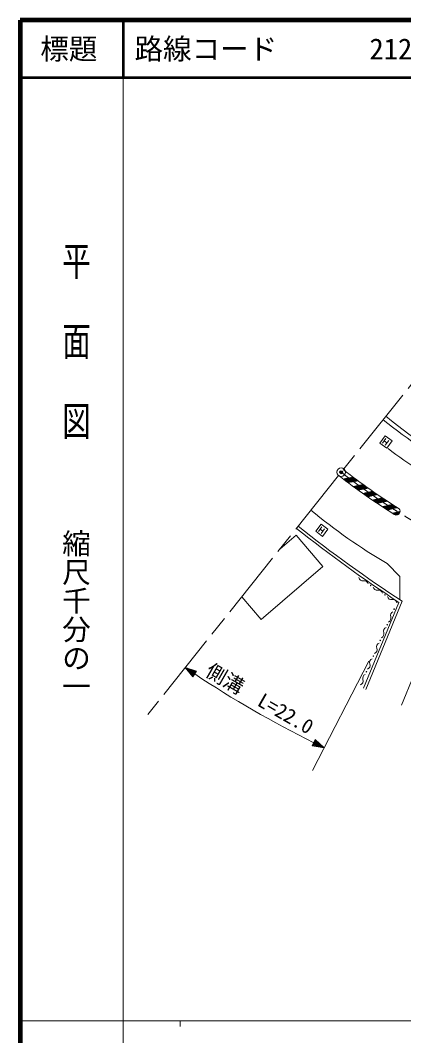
# Model space of a CAD drawing. Units: millimetres, scale not verified. Extents: x 40000 to 680000, y 20000 to 380000.
# Drawn here: x 40000 to 107135, y 202409 to 380000 of the extents above; entities that cross this region are included whole.
import ezdxf
from ezdxf.enums import TextEntityAlignment as Align

# ---------------------------------------------------------------- set-up
doc = ezdxf.new("R2010")
doc.units = ezdxf.units.MM
doc.header["$LTSCALE"] = 1000
doc.header["$PDMODE"] = 32
doc.header["$PDSIZE"] = 500
doc.linetypes.add('CHAIN', pattern=[18.5, 12, -1.5, 3.5, -1.5])
for name, color, linetype, lineweight in [('M-BGD', 7, 'Continuous', 13), ('M-BMK', 2, 'CHAIN', 13), ('M-BMK-SRVR', 3, 'Continuous', 13), ('M-STR-HTXT', 7, 'Continuous', 13), ('M-STR-STRC', 7, 'Continuous', 13), ('M-STR-STRD', 7, 'Continuous', 13), ('M-TTL', 2, 'Continuous', 140), ('M-TTL-BAND', 7, 'Continuous', 13), ('M-TTL-LINE', 7, 'Continuous', 50)]:
    doc.layers.add(name, color=color, linetype=linetype, lineweight=lineweight)
doc.layers.add('M-OTRS', color=6, linetype='Continuous')
doc.layers.add('M-TTL-TXT', color=7, linetype='Continuous')
doc.styles.add('@ＭＳ ゴシック', font='')
doc.styles.add('ＭＳ ゴシック', font='')
doc.styles.get('@ＭＳ ゴシック').set_extended_font_data('@MS Gothic')
doc.styles.get('ＭＳ ゴシック').set_extended_font_data('MS Gothic')

msp = doc.modelspace()

# ---------------------------------------------------------------- linework, layer by layer
at = {"layer": 'M-BGD'}
for p, q in [((88301, 289951), (85419, 287481)), ((92978, 284494), (88301, 289951)), ((82158, 275222), (92978, 284494)), ((104233, 284987), (106484, 282705)), ((106484, 282705), (106484, 278650)), ((78773, 279171), (82158, 275222)), ((106289, 278201), (100073, 263169)), ((106882, 278391), (100513, 262987)), ((112246, 273691), (106767, 260238))]:
    msp.add_line(p, q, dxfattribs=at)
for centre in [(101354, 281153), (103860, 279504), (105460, 277027), (104245, 274285), (103029, 271542), (101814, 268799), (100598, 266056)]:
    msp.add_circle(centre, 50, dxfattribs=at)
for centre, radius, start, end in [((168621, 391271), 104008, 231.26454, 249.76828), ((160603, 378665), 88386, 230.20476, 243.44965), ((166234, 387093), 102710, 232.98559, 240.54788), ((155811, 372868), 101899, 230.42522, 239.59103), ((233620, 473614), 232754, 231.47557, 237.00858), ((233620, 473614), 233237, 231.47557, 236.91182), ((99972, 282691), 725, 193.04574, 280.25138), ((100230, 281264), 725, 13.04574, 100.25138), ((102478, 281042), 725, 193.04574, 280.25138), ((102736, 279615), 725, 13.04574, 100.25138), ((104984, 279392), 725, 193.04574, 280.25138), ((105242, 277966), 725, 13.04574, 100.25138), ((104170, 275411), 725, 292.49646, 19.7021), ((105535, 275900), 725, 112.49646, 199.7021), ((104320, 273158), 725, 112.49646, 199.7021), ((102954, 272669), 725, 292.49646, 19.7021), ((101739, 269926), 725, 292.49646, 19.7021), ((103104, 270415), 725, 112.49646, 199.7021), ((101889, 267672), 725, 112.49646, 199.7021), ((100524, 267183), 725, 292.49646, 19.7021), ((99308, 264440), 725, 292.49646, 19.7021), ((100673, 264929), 725, 112.49646, 199.7021)]:
    msp.add_arc(centre, radius, start, end, dxfattribs=at)
at = {"layer": 'M-BMK'}
for p, q in [((130079, 343325), (96662, 301540)), ((95725, 300368), (62309, 258583))]:
    msp.add_line(p, q, dxfattribs=at)
msp.add_arc((169769, 395753), 120000, 232.18428, 280.06434, dxfattribs=at)
at = {"layer": 'M-BMK-SRVR'}
msp.add_circle((96194, 300954), 750, dxfattribs=at)
at = {"layer": 'M-OTRS'}
msp.add_point((96194, 300954), dxfattribs=at)
at = {"layer": 'M-STR-HTXT'}
for p, q in [((68870, 266788), (70191, 265171)), ((68870, 266788), (70863, 266165)), ((68870, 266788), (70527, 265668)), ((70460, 265568), (69135, 266465)), ((70595, 265767), (69269, 266663)), ((69668, 266539), (70662, 265867)), ((70729, 265966), (70066, 266414)), ((101039, 267935), (91135, 248805)), ((69399, 266141), (70393, 265469)), ((70326, 265370), (69663, 265818)), ((69927, 265494), (70259, 265270)), ((70191, 265171), (70863, 266165)), ((70465, 266290), (70796, 266066)), ((91652, 254186), (91129, 253106)), ((91547, 253970), (92267, 253622)), ((91959, 253904), (91599, 254078)), ((93190, 252775), (91652, 254186)), ((93190, 252775), (91129, 253106)), ((91541, 253040), (91181, 253214)), ((91233, 253322), (91953, 252974)), ((92365, 252907), (91285, 253430)), ((91338, 253538), (92778, 252841)), ((93190, 252775), (91390, 253646)), ((91442, 253754), (92882, 253057)), ((92575, 253339), (91495, 253862))]:
    msp.add_line(p, q, dxfattribs=at)
msp.add_arc((178552, 429026), 195835, 236.52431, 243.57303, dxfattribs=at)
at = {"layer": 'M-STR-STRC'}
for p, q in [((102957, 306029), (103867, 307299)), ((103867, 307299), (105089, 306423)), ((104178, 305153), (102957, 306029)), ((104020, 306845), (103426, 306017)), ((103723, 306431), (104204, 306086)), ((104501, 306500), (103907, 305672)), ((105089, 306423), (104178, 305153)), ((96564, 299755), (96578, 299777)), ((96643, 299694), (96715, 299800)), ((97578, 299183), (96670, 299793)), ((97435, 299158), (96692, 299658)), ((96723, 299634), (96851, 299824)), ((96803, 299573), (96987, 299848)), ((97720, 299207), (96813, 299817)), ((96883, 299513), (97124, 299872)), ((97863, 299232), (96955, 299842)), ((96963, 299452), (97260, 299895)), ((97042, 299392), (97397, 299919)), ((98005, 299257), (97097, 299867)), ((97122, 299332), (97533, 299943)), ((97202, 299271), (97670, 299967)), ((98147, 299282), (97240, 299892)), ((97282, 299211), (97806, 299990)), ((97363, 299151), (97943, 300014)), ((98290, 299307), (97382, 299917)), ((97494, 299168), (98079, 300038)), ((98432, 299331), (97524, 299941)), ((97631, 299192), (98216, 300062)), ((98574, 299356), (97667, 299966)), ((97767, 299216), (98329, 300052)), ((98717, 299381), (97809, 299991)), ((97904, 299239), (98409, 299992)), ((98859, 299406), (97952, 300016)), ((98040, 299263), (98490, 299932)), ((99002, 299431), (98094, 300041)), ((98177, 299287), (98570, 299872)), ((99035, 299529), (98236, 300065)), ((98313, 299311), (98650, 299813)), ((98321, 298440), (98335, 298462)), ((98402, 298381), (98471, 298487)), ((99344, 297883), (98427, 298479)), ((98450, 299334), (98731, 299753)), ((98483, 298322), (98607, 298513)), ((98564, 298262), (98743, 298539)), ((99486, 297910), (98569, 298506)), ((98586, 299358), (98811, 299693)), ((98644, 298203), (98880, 298565)), ((99628, 297937), (98711, 298533)), ((98723, 299382), (98892, 299634)), ((98725, 298144), (99016, 298591)), ((98806, 298086), (99152, 298617)), ((99770, 297964), (98853, 298560)), ((98859, 299406), (98973, 299575)), ((98887, 298027), (99288, 298642)), ((98969, 297968), (99424, 298668)), ((98995, 299430), (99053, 299515)), ((99912, 297991), (98995, 298587)), ((99050, 297909), (99560, 298694)), ((99131, 297851), (99696, 298720)), ((99132, 299453), (99134, 299456)), ((100054, 298018), (99137, 298614)), ((99261, 297867), (99832, 298746)), ((100196, 298045), (99279, 298641)), ((99397, 297893), (99968, 298772)), ((100338, 298072), (99421, 298668)), ((99533, 297919), (100084, 298766)), ((100480, 298099), (99563, 298695)), ((99669, 297945), (100165, 298708)), ((100622, 298126), (99705, 298722)), ((99805, 297971), (100247, 298650)), ((100764, 298153), (99847, 298749)), ((99941, 297996), (100328, 298591)), ((100906, 298180), (99989, 298776)), ((100077, 298022), (100409, 298533)), ((100213, 298048), (100491, 298475)), ((100349, 298074), (100573, 298417)), ((100485, 298100), (100654, 298359)), ((99202, 297856), (98459, 298339)), ((100011, 297221), (100025, 297244)), ((100093, 297163), (100160, 297276)), ((100917, 296676), (100101, 297158)), ((101057, 296709), (100116, 297265)), ((100175, 297105), (100295, 297307)), ((100257, 297048), (100429, 297339)), ((101198, 296742), (100257, 297298)), ((100339, 296990), (100564, 297371)), ((101339, 296775), (100397, 297331)), ((100421, 296932), (100699, 297402)), ((100504, 296875), (100834, 297434)), ((101479, 296808), (100538, 297364)), ((100586, 296817), (100969, 297465)), ((100622, 298126), (100736, 298301)), ((100668, 296760), (101104, 297497)), ((101620, 296841), (100679, 297397)), ((100750, 296702), (101239, 297529)), ((100758, 298151), (100817, 298243)), ((101761, 296874), (100819, 297430)), ((100840, 296658), (101373, 297560)), ((100894, 298177), (100899, 298186)), ((101902, 296907), (100960, 297463)), ((100975, 296690), (101508, 297592)), ((102042, 296940), (101101, 297496)), ((101110, 296721), (101643, 297624)), ((102183, 296973), (101241, 297529)), ((101245, 296753), (101743, 297596)), ((101379, 296785), (101825, 297539)), ((102324, 297006), (101382, 297562)), ((101514, 296816), (101908, 297482)), ((102464, 297039), (101523, 297595)), ((101649, 296848), (101990, 297425)), ((101883, 297499), (101664, 297628)), ((101784, 296879), (102073, 297368)), ((101919, 296911), (102155, 297311)), ((102054, 296943), (102238, 297254)), ((102189, 296974), (102321, 297198)), ((102323, 297006), (102403, 297141)), ((102458, 297038), (102486, 297085)), ((101683, 296059), (101696, 296081)), ((101765, 296003), (101831, 296113)), ((102728, 295546), (101787, 296103)), ((102588, 295513), (101802, 295978)), ((101848, 295946), (101966, 296145)), ((102869, 295579), (101928, 296136)), ((101931, 295890), (102100, 296176)), ((102014, 295834), (102235, 296208)), ((103010, 295612), (102068, 296169)), ((102097, 295777), (102370, 296240)), ((102180, 295721), (102505, 296271)), ((103150, 295645), (102209, 296202)), ((102263, 295665), (102640, 296303)), ((102346, 295609), (102775, 296335)), ((103291, 295678), (102350, 296235)), ((102429, 295553), (102910, 296366)), ((103432, 295711), (102490, 296268)), ((102512, 295498), (103044, 296398)), ((103573, 295744), (102631, 296301)), ((102646, 295527), (103179, 296429)), ((103713, 295777), (102772, 296334)), ((102781, 295559), (103314, 296461)), ((103854, 295810), (102912, 296367)), ((102916, 295590), (103424, 296451)), ((103051, 295622), (103508, 296396)), ((103995, 295843), (103053, 296400)), ((103185, 295654), (103591, 296340)), ((104135, 295876), (103194, 296433)), ((103320, 295685), (103674, 296285)), ((103950, 296102), (103335, 296466)), ((103400, 294908), (103413, 294930)), ((103455, 295717), (103758, 296229)), ((103484, 294853), (103548, 294961)), ((104445, 294395), (103504, 294951)), ((103567, 294798), (103683, 294993)), ((103590, 295749), (103841, 296174)), ((104586, 294428), (103645, 294984)), ((103651, 294743), (103817, 295025)), ((103725, 295780), (103925, 296119)), ((103735, 294688), (103952, 295056)), ((104727, 294461), (103785, 295017)), ((103819, 294633), (104087, 295088)), ((103860, 295812), (104008, 296064)), ((103902, 294579), (104222, 295120)), ((104867, 294494), (103926, 295050)), ((103986, 294524), (104357, 295151)), ((103994, 295843), (104092, 296009)), ((105008, 294527), (104067, 295083)), ((104070, 294470), (104492, 295183)), ((104129, 295875), (104176, 295954)), ((104154, 294415), (104627, 295214)), ((105149, 294560), (104207, 295116)), ((104238, 294361), (104761, 295246)), ((105290, 294593), (104348, 295149)), ((104363, 294375), (104896, 295278)), ((105430, 294626), (104489, 295182)), ((104498, 294407), (105031, 295309)), ((105571, 294659), (104629, 295215)), ((104633, 294439), (105153, 295318)), ((104768, 294470), (105237, 295264)), ((105712, 294692), (104770, 295248)), ((104902, 294502), (105321, 295210)), ((105852, 294725), (104911, 295281)), ((105037, 294534), (105405, 295156)), ((105993, 294758), (105052, 295314)), ((105172, 294565), (105490, 295102)), ((105307, 294597), (105574, 295048)), ((105442, 294628), (105658, 294995)), ((105577, 294660), (105743, 294941)), ((105712, 294692), (105827, 294887)), ((105846, 294723), (105912, 294834)), ((104305, 294362), (103573, 294794)), ((105166, 293768), (105179, 293789)), ((105250, 293714), (105313, 293821)), ((105837, 293476), (105270, 293811)), ((105335, 293661), (105448, 293853)), ((105995, 293498), (105410, 293844)), ((105419, 293607), (105583, 293884)), ((105505, 293555), (105718, 293916)), ((106115, 293543), (105551, 293877)), ((105597, 293514), (105853, 293948)), ((106212, 293602), (105692, 293910)), ((105697, 293487), (105988, 293979)), ((105806, 293476), (106123, 294011)), ((106293, 293671), (105832, 293943)), ((105927, 293484), (106257, 294042)), ((106359, 293747), (105973, 293976)), ((106066, 293522), (106392, 294074)), ((106413, 293832), (106114, 294009)), ((106243, 293626), (106479, 294025)), ((106453, 293925), (106254, 294042)), ((106479, 294025), (106395, 294075)), ((91728, 290632), (92668, 291882)), ((92810, 291424), (92197, 290610)), ((92668, 291882), (93869, 290978)), ((92930, 289729), (91728, 290632)), ((92504, 291017), (92977, 290661)), ((93283, 291068), (92671, 290254)), ((93869, 290978), (92930, 289729))]:
    msp.add_line(p, q, dxfattribs=at)
at = {"layer": 'M-STR-STRD'}
for p, q in [((98297, 300076), (96543, 299770)), ((99137, 299454), (97369, 299146)), ((100054, 298788), (98301, 298455)), ((100907, 298180), (99140, 297844)), ((101688, 297634), (99991, 297236)), ((102530, 297054), (100821, 296653)), ((103385, 296478), (101662, 296073)), ((104252, 295904), (102514, 295496)), ((105130, 295333), (103379, 294922)), ((106022, 294764), (104255, 294350)), ((106488, 294097), (105144, 293781))]:
    msp.add_line(p, q, dxfattribs=at)
for centre, radius, start, end in [((169769, 395753), 120725, 232.18428, 237.82514), ((169769, 395753), 119425, 232.18428, 237.92053), ((105821, 294144), 669, 239.536, 38.72446)]:
    msp.add_arc(centre, radius, start, end, dxfattribs=at)
at = {"layer": 'M-TTL'}
for p, q in [((40000, 380000), (40000, 20000)), ((680000, 380000), (40000, 380000))]:
    msp.add_line(p, q, dxfattribs=at)
at = {"layer": 'M-TTL-BAND'}
for p, q in [((58000, 370000), (58000, 20000)), ((40000, 205000), (579000, 205000)), ((68000, 205000), (68000, 204000))]:
    msp.add_line(p, q, dxfattribs=at)
at = {"layer": 'M-TTL-LINE'}
for p, q in [((58000, 380000), (58000, 370000)), ((40000, 370000), (680000, 370000))]:
    msp.add_line(p, q, dxfattribs=at)

# ---------------------------------------------------------------- texts
at = {"layer": 'M-STR-HTXT', "style": 'ＭＳ ゴシック'}
msp.add_text('側溝\u3000L=22.0', height=2566, rotation=330.036, dxfattribs=at).set_placement((71825, 264829), align=Align.BOTTOM_LEFT)
at = {"layer": 'M-TTL-BAND', "style": '@ＭＳ ゴシック', "width": 1.4}
msp.add_text('平  面  図', height=3666, rotation=270, dxfattribs=at).set_placement((49777, 306475), align=Align.MIDDLE_RIGHT)
at = {"layer": 'M-TTL-BAND', "style": '@ＭＳ ゴシック'}
msp.add_text('縮尺千分の一', height=3666, rotation=270, dxfattribs=at).set_placement((49777, 261030), align=Align.MIDDLE_RIGHT)
at = {"layer": 'M-TTL-TXT', "style": 'ＭＳ ゴシック'}
msp.add_text('標題', height=3666, dxfattribs=at).set_placement((48500, 375000), align=Align.MIDDLE_CENTER)
for s, p in [('路線コード', (60000, 375000)), ('212', (101142, 375000))]:
    msp.add_text(s, height=3666, dxfattribs=at).set_placement(p, align=Align.MIDDLE_LEFT)

doc.saveas('drawing.dxf')
